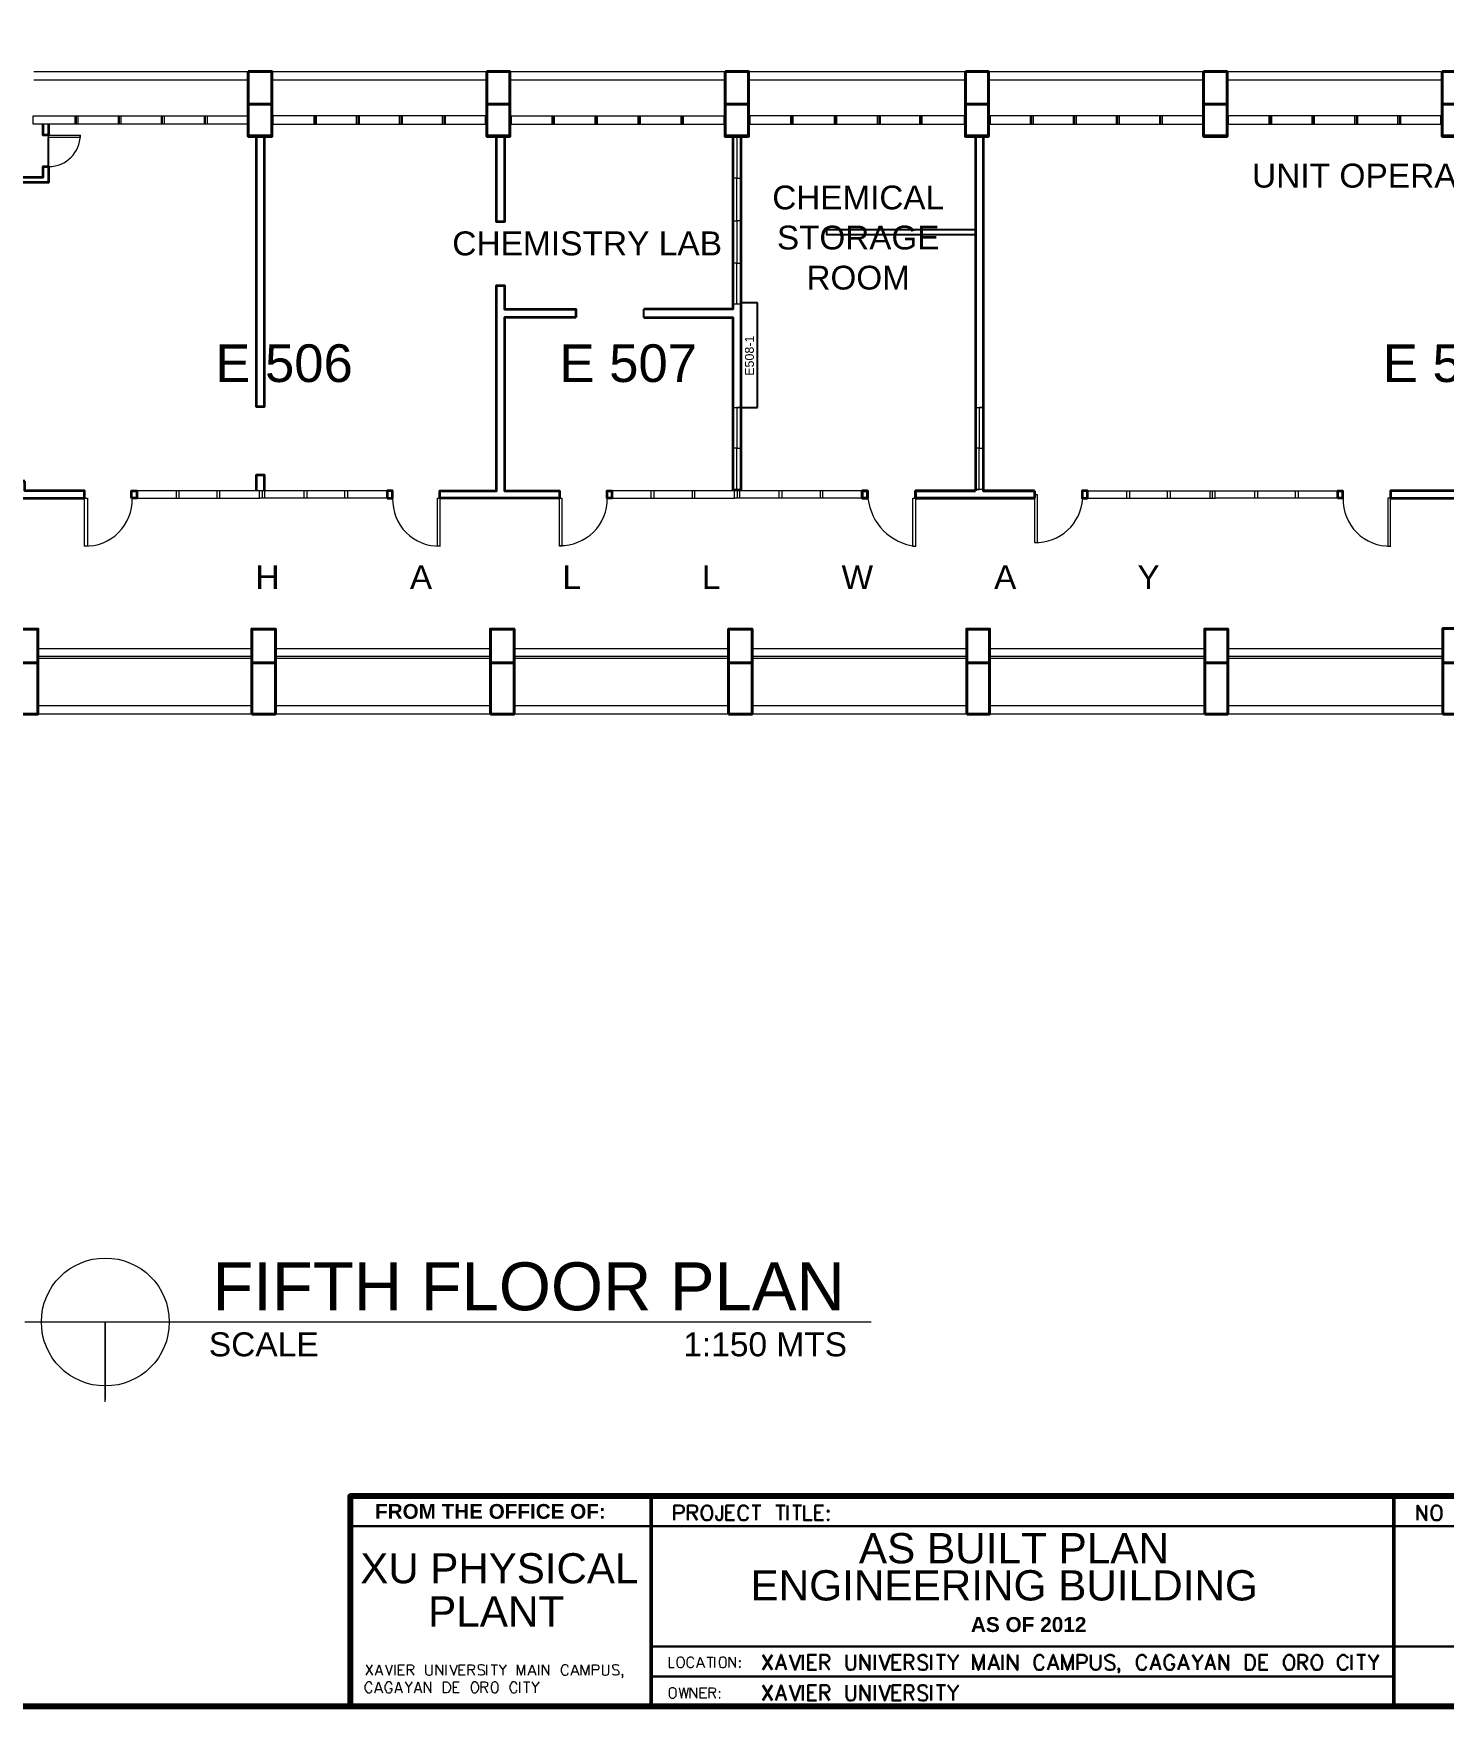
# Model space of a CAD drawing. Header units: inches. Extents: x 0 to 68.7, y 1.4 to 47.2.
# Drawn here: x 29.08 to 52.51, y 1.39 to 29.19 of the extents above; entities that cross this region are included whole.
import ezdxf

# ---------------------------------------------------------------- set-up
doc = ezdxf.new("R2010")
doc.units = ezdxf.units.IN
doc.header["$MEASUREMENT"] = 0
for name, color, linetype in [('PDF_0', 7, 'Continuous'), ('PDF_column', 7, 'Continuous'), ('PDF_furniture', 1, 'Continuous'), ('PDF_PEN03', 3, 'Continuous'), ('PDF_PEN05', 5, 'Continuous'), ('PDF_PEN08', 6, 'Continuous'), ('PDF_text', 7, 'Continuous'), ('PDF_walls', 3, 'Continuous')]:
    doc.layers.add(name, color=color, linetype=linetype)
for name, color, linetype, true_color in [('PDF_cubicle', 60, 'Continuous', 0xbfff00), ('PDF_PEN02', 7, 'Continuous', 0xdda500), ('PDF_window', 7, 'Continuous', 0xdda500), ('PDF_windows', 7, 'Continuous', 0xdda500)]:
    doc.layers.add(name, color=color, linetype=linetype, true_color=true_color)
doc.styles.add('PDF Arial-BoldMT', font='arial.ttf')
doc.styles.add('PDF ArialMT', font='arial.ttf')
doc.styles.add('PDF ArialRoundedMT Bold', font='arialbd.ttf')
doc.styles.get("Standard").update_dxf_attribs({"font": 'arial.ttf'})

msp = doc.modelspace()

# ---------------------------------------------------------------- linework, layer by layer
for p, q in [((40.836, 24.716), (40.836, 22.974)), ((41.11, 24.716), (40.836, 24.716)), ((41.11, 22.974), (41.11, 24.716)), ((40.836, 22.974), (41.11, 22.974))]:
    msp.add_line(p, q)
at = {"layer": 'PDF_0', "lineweight": 25}
msp.add_lwpolyline([(29.329, 26.979), (29.329, 27.459)], dxfattribs=at)
at = {"layer": 'PDF_column', "lineweight": 40}
for points in [[(32.649, 28.556), (33.041, 28.556), (33.041, 27.479), (32.649, 27.479)], [(36.615, 28.556), (36.997, 28.556), (36.997, 27.479), (36.615, 27.479)], [(40.572, 28.556), (40.963, 28.556), (40.963, 27.479), (40.572, 27.479)], [(44.567, 28.556), (44.949, 28.556), (44.949, 27.479), (44.567, 27.479)], [(48.523, 28.556), (48.915, 28.556), (48.915, 27.479), (48.523, 27.479)], [(52.489, 28.556), (52.871, 28.556), (52.871, 27.479), (52.489, 27.479)], [(32.649, 28.017), (33.041, 28.017), (33.041, 27.488), (32.649, 27.488)], [(36.615, 28.017), (36.997, 28.017), (36.997, 27.488), (36.615, 27.488)], [(40.572, 28.017), (40.963, 28.017), (40.963, 27.488), (40.572, 27.488)], [(44.567, 28.017), (44.949, 28.017), (44.949, 27.488), (44.567, 27.488)], [(44.567, 28.017), (44.949, 28.017), (44.949, 27.488), (44.567, 27.488)], [(48.523, 28.017), (48.915, 28.017), (48.915, 27.488), (48.523, 27.488)], [(52.489, 28.017), (52.871, 28.017), (52.871, 27.488), (52.489, 27.488)], [(28.761, 17.882), (29.153, 17.882), (29.153, 19.292), (28.761, 19.292)], [(32.708, 17.882), (33.1, 17.882), (33.1, 19.292), (32.708, 19.292)], [(36.674, 17.882), (37.066, 17.882), (37.066, 19.292), (36.674, 19.292)], [(40.63, 17.882), (41.022, 17.882), (41.022, 19.292), (40.63, 19.292)], [(44.587, 17.882), (44.969, 17.882), (44.969, 19.292), (44.587, 19.292)], [(48.543, 17.882), (48.925, 17.882), (48.925, 19.292), (48.543, 19.292)], [(52.499, 17.882), (52.891, 17.882), (52.891, 19.302), (52.499, 19.302)]]:
    msp.add_lwpolyline(points, close=True, dxfattribs=at)
for points in [[(29.153, 18.734), (28.761, 18.734)], [(33.1, 18.734), (32.708, 18.734)], [(36.674, 18.734), (37.066, 18.734)], [(40.63, 18.734), (41.022, 18.734)], [(44.587, 18.734), (44.969, 18.734)], [(48.543, 18.734), (48.925, 18.734)], [(52.499, 18.734), (52.891, 18.734)]]:
    msp.add_lwpolyline(points, dxfattribs=at)
at = {"layer": 'PDF_cubicle', "lineweight": 25}
msp.add_lwpolyline([(42.266, 25.931), (44.734, 25.931), (44.734, 25.843), (42.266, 25.843)], close=True, dxfattribs=at)
at = {"layer": 'PDF_furniture', "lineweight": 9}
for points in [[(43, 7.775), (28.938, 7.775)], [(30.27, 6.453), (30.27, 7.775), (30.27, 6.493)]]:
    msp.add_lwpolyline(points, dxfattribs=at)
msp.add_circle((30.274, 7.78), 1.063, dxfattribs=at)
at = {"layer": 'PDF_PEN02', "lineweight": 20}
for points in [[(34.608, 1.91), (34.715, 2.086)], [(34.608, 2.086), (34.715, 1.91)], [(34.764, 1.91), (34.823, 2.086), (34.882, 1.91)], [(34.784, 1.968), (34.862, 1.968)], [(34.931, 2.086), (34.99, 1.91), (35.048, 2.086)], [(35.088, 1.91), (35.088, 2.086)], [(35.244, 1.91), (35.146, 1.91), (35.146, 2.086), (35.244, 2.086)], [(35.146, 1.998), (35.205, 1.998)], [(35.293, 1.91), (35.293, 2.086), (35.362, 2.086), (35.381, 2.076), (35.391, 2.066), (35.401, 2.056), (35.401, 2.037), (35.391, 2.017), (35.381, 2.008), (35.362, 1.998), (35.293, 1.998)], [(35.342, 1.998), (35.401, 1.91)], [(35.597, 2.086), (35.597, 1.959), (35.607, 1.929), (35.626, 1.919), (35.646, 1.91), (35.665, 1.91), (35.685, 1.919), (35.705, 1.929), (35.705, 1.959), (35.705, 2.086)], [(35.773, 1.91), (35.773, 2.086), (35.881, 1.91), (35.881, 2.086)], [(35.94, 1.91), (35.94, 2.086)], [(35.998, 2.086), (36.067, 1.91), (36.126, 2.086)], [(36.253, 1.91), (36.155, 1.91), (36.155, 2.086), (36.253, 2.086)], [(36.155, 1.998), (36.214, 1.998)], [(36.302, 1.91), (36.302, 2.086), (36.37, 2.086), (36.4, 2.076), (36.4, 2.066), (36.41, 2.056), (36.41, 2.037), (36.4, 2.017), (36.4, 2.008), (36.37, 1.998), (36.302, 1.998)], [(36.361, 1.998), (36.41, 1.91)], [(36.576, 2.066), (36.557, 2.076), (36.537, 2.086), (36.508, 2.086), (36.478, 2.076), (36.468, 2.066), (36.468, 2.047), (36.468, 2.027), (36.478, 2.017), (36.498, 2.008), (36.537, 1.998), (36.557, 1.988), (36.566, 1.978), (36.576, 1.959), (36.576, 1.929), (36.557, 1.919), (36.537, 1.91), (36.508, 1.91), (36.478, 1.919), (36.468, 1.929)], [(36.615, 1.91), (36.615, 2.086)], [(36.684, 2.086), (36.792, 2.086)], [(36.733, 2.086), (36.733, 1.91)], [(36.821, 2.086), (36.88, 1.998), (36.938, 2.086)], [(36.88, 1.998), (36.88, 1.91)], [(37.125, 1.91), (37.125, 2.086), (37.183, 1.91), (37.242, 2.086), (37.242, 1.91)], [(37.301, 1.91), (37.369, 2.086), (37.428, 1.91)], [(37.33, 1.968), (37.409, 1.968)], [(37.477, 1.91), (37.477, 2.086)], [(37.536, 1.91), (37.536, 2.086), (37.644, 1.91), (37.644, 2.086)], [(37.967, 2.047), (37.957, 2.066), (37.947, 2.076), (37.928, 2.086), (37.898, 2.086), (37.888, 2.076), (37.869, 2.066), (37.859, 2.047), (37.849, 2.017), (37.849, 1.978), (37.859, 1.949), (37.869, 1.929), (37.888, 1.919), (37.898, 1.91), (37.928, 1.91), (37.947, 1.919), (37.957, 1.929), (37.967, 1.949)], [(38.016, 1.91), (38.074, 2.086), (38.143, 1.91)], [(38.035, 1.968), (38.114, 1.968)], [(38.182, 1.91), (38.182, 2.086), (38.251, 1.91), (38.309, 2.086), (38.309, 1.91)], [(38.368, 1.91), (38.368, 2.086), (38.437, 2.086), (38.466, 2.076), (38.466, 2.066), (38.476, 2.056), (38.476, 2.027), (38.466, 2.008), (38.466, 1.998), (38.437, 1.998), (38.368, 1.998)], [(38.535, 2.086), (38.535, 1.959), (38.535, 1.929), (38.554, 1.919), (38.574, 1.91), (38.593, 1.91), (38.613, 1.919), (38.633, 1.929), (38.642, 1.959), (38.642, 2.086)], [(38.809, 2.066), (38.789, 2.076), (38.77, 2.086), (38.74, 2.086), (38.721, 2.076), (38.701, 2.066), (38.701, 2.047), (38.711, 2.027), (38.721, 2.017), (38.731, 2.008), (38.779, 1.998), (38.789, 1.988), (38.799, 1.978), (38.809, 1.959), (38.809, 1.929), (38.789, 1.919), (38.77, 1.91), (38.74, 1.91), (38.721, 1.919), (38.701, 1.929)], [(39.641, 2.213), (39.641, 2.037), (39.729, 2.037)], [(40.053, 2.174), (40.043, 2.194), (40.033, 2.203), (40.013, 2.213), (39.984, 2.213), (39.974, 2.203), (39.955, 2.194), (39.945, 2.174), (39.935, 2.145), (39.935, 2.105), (39.945, 2.076), (39.955, 2.056), (39.974, 2.047), (39.984, 2.037), (40.013, 2.037), (40.033, 2.047), (40.043, 2.056), (40.053, 2.076)], [(40.102, 2.037), (40.16, 2.213), (40.229, 2.037)], [(40.121, 2.096), (40.199, 2.096)], [(40.268, 2.213), (40.376, 2.213)], [(40.327, 2.213), (40.327, 2.037)], [(40.405, 2.037), (40.405, 2.213)], [(40.64, 2.037), (40.64, 2.213), (40.748, 2.037), (40.748, 2.213)], [(34.706, 1.753), (34.696, 1.772), (34.686, 1.792), (34.667, 1.802), (34.637, 1.802), (34.627, 1.792), (34.608, 1.772), (34.598, 1.753), (34.588, 1.733), (34.588, 1.684), (34.598, 1.665), (34.608, 1.645), (34.627, 1.626), (34.637, 1.616), (34.667, 1.616), (34.686, 1.626), (34.696, 1.645), (34.706, 1.665)], [(34.755, 1.616), (34.813, 1.802), (34.882, 1.616)], [(34.774, 1.675), (34.853, 1.675)], [(35.039, 1.753), (35.029, 1.772), (35.019, 1.792), (34.999, 1.802), (34.97, 1.802), (34.951, 1.792), (34.941, 1.772), (34.931, 1.753), (34.921, 1.733), (34.921, 1.684), (34.931, 1.665), (34.941, 1.645), (34.951, 1.626), (34.97, 1.616), (34.999, 1.616), (35.019, 1.626), (35.029, 1.645), (35.039, 1.665), (35.039, 1.684), (34.999, 1.684)], [(35.088, 1.616), (35.146, 1.802), (35.205, 1.616)], [(35.107, 1.675), (35.186, 1.675)], [(35.254, 1.802), (35.313, 1.714), (35.381, 1.802)], [(35.313, 1.714), (35.313, 1.616)], [(35.411, 1.616), (35.47, 1.802), (35.528, 1.616)], [(35.43, 1.675), (35.509, 1.675)], [(35.577, 1.616), (35.577, 1.802), (35.685, 1.616), (35.685, 1.802)], [(36.155, 1.616), (36.057, 1.616), (36.057, 1.802), (36.155, 1.802)], [(36.057, 1.714), (36.116, 1.714)], [(36.517, 1.616), (36.517, 1.802), (36.586, 1.802), (36.615, 1.792), (36.625, 1.782), (36.625, 1.763), (36.625, 1.743), (36.625, 1.733), (36.615, 1.724), (36.586, 1.714), (36.517, 1.714)], [(36.576, 1.714), (36.625, 1.616)], [(37.115, 1.753), (37.105, 1.772), (37.095, 1.792), (37.076, 1.802), (37.046, 1.802), (37.027, 1.792), (37.017, 1.772), (37.007, 1.753), (36.997, 1.733), (36.997, 1.684), (37.007, 1.665), (37.017, 1.645), (37.027, 1.626), (37.046, 1.616), (37.076, 1.616), (37.095, 1.626), (37.105, 1.645), (37.115, 1.665)], [(37.164, 1.616), (37.164, 1.802)], [(37.222, 1.802), (37.33, 1.802)], [(37.271, 1.802), (37.271, 1.616)], [(37.36, 1.802), (37.418, 1.714), (37.487, 1.802)], [(37.418, 1.714), (37.418, 1.616)], [(38.868, 1.919), (38.868, 1.91), (38.858, 1.919), (38.868, 1.929), (38.868, 1.919), (38.868, 1.9), (38.868, 1.88), (38.858, 1.87)], [(39.808, 1.704), (39.847, 1.528), (39.886, 1.704), (39.925, 1.528), (39.964, 1.704)], [(39.994, 1.528), (39.994, 1.704), (40.102, 1.528), (40.102, 1.704)], [(40.268, 1.528), (40.16, 1.528), (40.16, 1.704), (40.268, 1.704)], [(40.307, 1.528), (40.307, 1.704), (40.376, 1.704), (40.405, 1.694), (40.415, 1.675), (40.415, 1.655), (40.405, 1.635), (40.405, 1.626), (40.376, 1.626), (40.307, 1.626)], [(40.16, 1.626), (40.229, 1.626)], [(40.366, 1.626), (40.415, 1.528)]]:
    msp.add_lwpolyline(points, dxfattribs=at)
for points in [[(39.818, 2.213), (39.798, 2.203), (39.788, 2.194), (39.778, 2.174), (39.769, 2.145), (39.769, 2.105), (39.778, 2.076), (39.788, 2.056), (39.798, 2.047), (39.818, 2.037), (39.847, 2.037), (39.866, 2.047), (39.876, 2.056), (39.886, 2.076), (39.896, 2.105), (39.896, 2.145), (39.886, 2.174), (39.876, 2.194), (39.866, 2.203), (39.847, 2.213)], [(40.523, 2.213), (40.503, 2.203), (40.483, 2.194), (40.483, 2.174), (40.474, 2.145), (40.474, 2.105), (40.483, 2.076), (40.483, 2.056), (40.503, 2.047), (40.523, 2.037), (40.552, 2.037), (40.562, 2.047), (40.581, 2.056), (40.591, 2.076), (40.591, 2.105), (40.591, 2.145), (40.591, 2.174), (40.581, 2.194), (40.562, 2.203), (40.552, 2.213)], [(40.816, 2.154), (40.807, 2.145), (40.816, 2.135), (40.826, 2.145)], [(40.816, 2.056), (40.807, 2.047), (40.816, 2.037), (40.826, 2.047)], [(35.891, 1.616), (35.891, 1.802), (35.949, 1.802), (35.969, 1.792), (35.989, 1.772), (35.998, 1.753), (36.008, 1.733), (36.008, 1.684), (35.998, 1.665), (35.989, 1.645), (35.969, 1.626), (35.949, 1.616)], [(36.4, 1.802), (36.38, 1.792), (36.37, 1.772), (36.361, 1.753), (36.351, 1.733), (36.351, 1.684), (36.361, 1.665), (36.37, 1.645), (36.38, 1.626), (36.4, 1.616), (36.429, 1.616), (36.439, 1.626), (36.459, 1.645), (36.468, 1.665), (36.478, 1.684), (36.478, 1.733), (36.468, 1.753), (36.459, 1.772), (36.439, 1.792), (36.429, 1.802)], [(36.733, 1.802), (36.713, 1.792), (36.694, 1.772), (36.694, 1.753), (36.684, 1.733), (36.684, 1.684), (36.694, 1.665), (36.694, 1.645), (36.713, 1.626), (36.733, 1.616), (36.762, 1.616), (36.772, 1.626), (36.792, 1.645), (36.801, 1.665), (36.801, 1.684), (36.801, 1.733), (36.801, 1.753), (36.792, 1.772), (36.772, 1.792), (36.762, 1.802)], [(39.68, 1.704), (39.671, 1.694), (39.651, 1.684), (39.641, 1.665), (39.641, 1.635), (39.641, 1.596), (39.641, 1.567), (39.651, 1.557), (39.671, 1.537), (39.68, 1.528), (39.72, 1.528), (39.729, 1.537), (39.749, 1.557), (39.759, 1.567), (39.759, 1.596), (39.759, 1.635), (39.759, 1.665), (39.749, 1.684), (39.729, 1.694), (39.72, 1.704)], [(40.483, 1.645), (40.474, 1.635), (40.483, 1.626), (40.483, 1.635)], [(40.483, 1.547), (40.474, 1.537), (40.483, 1.528), (40.483, 1.537)]]:
    msp.add_lwpolyline(points, close=True, dxfattribs=at)
at = {"layer": 'PDF_PEN03', "lineweight": 30}
for points in [[(39.729, 4.485), (39.729, 4.73), (39.827, 4.73), (39.866, 4.72), (39.876, 4.71), (39.886, 4.681), (39.886, 4.652), (39.876, 4.622), (39.866, 4.612), (39.827, 4.603), (39.729, 4.603)], [(39.955, 4.485), (39.955, 4.73), (40.053, 4.73), (40.092, 4.72), (40.102, 4.71), (40.111, 4.681), (40.111, 4.661), (40.102, 4.642), (40.092, 4.622), (40.053, 4.612), (39.955, 4.612)], [(40.523, 4.73), (40.523, 4.544), (40.513, 4.505), (40.503, 4.495), (40.483, 4.485), (40.464, 4.485), (40.444, 4.495), (40.434, 4.505), (40.425, 4.544), (40.425, 4.563)], [(40.728, 4.485), (40.591, 4.485), (40.591, 4.73), (40.728, 4.73)], [(40.953, 4.671), (40.944, 4.701), (40.924, 4.72), (40.905, 4.73), (40.856, 4.73), (40.836, 4.72), (40.816, 4.701), (40.807, 4.671), (40.797, 4.642), (40.797, 4.573), (40.807, 4.544), (40.816, 4.514), (40.836, 4.495), (40.856, 4.485), (40.905, 4.485), (40.924, 4.495), (40.944, 4.514), (40.953, 4.544)], [(41.022, 4.73), (41.169, 4.73)], [(41.091, 4.73), (41.091, 4.485)], [(41.414, 4.73), (41.57, 4.73)], [(41.492, 4.73), (41.492, 4.485)], [(41.61, 4.485), (41.61, 4.73)], [(41.698, 4.73), (41.845, 4.73)], [(41.766, 4.73), (41.766, 4.485)], [(41.884, 4.73), (41.884, 4.485), (42.021, 4.485)], [(42.207, 4.485), (42.07, 4.485), (42.07, 4.73), (42.207, 4.73)], [(52.078, 4.485), (52.078, 4.73), (52.225, 4.485), (52.225, 4.73)], [(40.033, 4.612), (40.111, 4.485)], [(40.591, 4.612), (40.679, 4.612)], [(42.07, 4.612), (42.158, 4.612)], [(68.687, 4.387), (34.343, 4.387)], [(65.68, 2.389), (39.347, 2.389)], [(41.198, 1.998), (41.355, 2.252)], [(41.198, 2.252), (41.355, 1.998)], [(41.414, 1.998), (41.502, 2.252), (41.59, 1.998)], [(41.649, 2.252), (41.737, 1.998), (41.825, 2.252)], [(41.864, 1.998), (41.864, 2.252)], [(42.089, 1.998), (41.952, 1.998), (41.952, 2.252), (42.089, 2.252)], [(42.158, 1.998), (42.158, 2.252), (42.256, 2.252), (42.285, 2.233), (42.295, 2.223), (42.305, 2.203), (42.305, 2.174), (42.295, 2.154), (42.285, 2.145), (42.256, 2.125), (42.158, 2.125)], [(42.589, 2.252), (42.589, 2.066), (42.599, 2.037), (42.618, 2.008), (42.648, 1.998), (42.667, 1.998), (42.706, 2.008), (42.726, 2.037), (42.736, 2.066), (42.736, 2.252)], [(42.824, 1.998), (42.824, 2.252), (42.971, 1.998), (42.971, 2.252)], [(43.059, 1.998), (43.059, 2.252)], [(43.137, 2.252), (43.225, 1.998), (43.314, 2.252)], [(43.5, 1.998), (43.353, 1.998), (43.353, 2.252), (43.5, 2.252)], [(43.558, 1.998), (43.558, 2.252), (43.656, 2.252), (43.686, 2.233), (43.695, 2.223), (43.705, 2.203), (43.705, 2.174), (43.695, 2.154), (43.686, 2.145), (43.656, 2.125), (43.558, 2.125)], [(43.931, 2.213), (43.911, 2.233), (43.882, 2.252), (43.842, 2.252), (43.803, 2.233), (43.784, 2.213), (43.784, 2.194), (43.793, 2.164), (43.803, 2.154), (43.823, 2.145), (43.891, 2.115), (43.911, 2.105), (43.921, 2.096), (43.931, 2.066), (43.931, 2.037), (43.911, 2.008), (43.882, 1.998), (43.842, 1.998), (43.803, 2.008), (43.784, 2.037)], [(43.999, 1.998), (43.999, 2.252)], [(44.087, 2.252), (44.234, 2.252)], [(44.156, 2.252), (44.156, 1.998)], [(44.273, 2.252), (44.361, 2.125), (44.45, 2.252)], [(44.694, 1.998), (44.694, 2.252), (44.782, 1.998), (44.871, 2.252), (44.871, 1.998)], [(44.949, 1.998), (45.037, 2.252), (45.125, 1.998)], [(45.184, 1.998), (45.184, 2.252)], [(45.272, 1.998), (45.272, 2.252), (45.429, 1.998), (45.429, 2.252)], [(45.869, 2.194), (45.86, 2.213), (45.84, 2.233), (45.821, 2.252), (45.781, 2.252), (45.752, 2.233), (45.732, 2.213), (45.723, 2.194), (45.713, 2.154), (45.713, 2.096), (45.723, 2.056), (45.732, 2.037), (45.752, 2.008), (45.781, 1.998), (45.821, 1.998), (45.84, 2.008), (45.86, 2.037), (45.869, 2.056)], [(45.938, 1.998), (46.026, 2.252), (46.114, 1.998)], [(46.173, 1.998), (46.173, 2.252), (46.261, 1.998), (46.349, 2.252), (46.349, 1.998)], [(46.428, 1.998), (46.428, 2.252), (46.526, 2.252), (46.555, 2.233), (46.575, 2.223), (46.584, 2.203), (46.584, 2.164), (46.575, 2.145), (46.555, 2.125), (46.526, 2.115), (46.428, 2.115)], [(46.653, 2.252), (46.653, 2.066), (46.663, 2.037), (46.692, 2.008), (46.721, 1.998), (46.741, 1.998), (46.77, 2.008), (46.8, 2.037), (46.81, 2.066), (46.81, 2.252)], [(47.045, 2.213), (47.025, 2.233), (46.986, 2.252), (46.947, 2.252), (46.917, 2.233), (46.888, 2.213), (46.888, 2.194), (46.898, 2.164), (46.917, 2.154), (46.937, 2.145), (46.996, 2.115), (47.025, 2.105), (47.035, 2.096), (47.045, 2.066), (47.045, 2.037), (47.025, 2.008), (46.986, 1.998), (46.947, 1.998), (46.917, 2.008), (46.888, 2.037)], [(47.573, 2.194), (47.564, 2.213), (47.544, 2.233), (47.524, 2.252), (47.485, 2.252), (47.456, 2.233), (47.436, 2.213), (47.427, 2.194), (47.417, 2.154), (47.417, 2.096), (47.427, 2.056), (47.436, 2.037), (47.456, 2.008), (47.485, 1.998), (47.524, 1.998), (47.544, 2.008), (47.564, 2.037), (47.573, 2.056)], [(47.642, 1.998), (47.73, 2.252), (47.808, 1.998)], [(48.034, 2.194), (48.024, 2.213), (48.004, 2.233), (47.985, 2.252), (47.946, 2.252), (47.916, 2.233), (47.897, 2.213), (47.887, 2.194), (47.877, 2.154), (47.877, 2.096), (47.887, 2.056), (47.897, 2.037), (47.916, 2.008), (47.946, 1.998), (47.985, 1.998), (48.004, 2.008), (48.024, 2.037), (48.034, 2.056), (48.034, 2.096), (47.985, 2.096)], [(48.102, 1.998), (48.19, 2.252), (48.279, 1.998)], [(48.337, 2.252), (48.425, 2.125), (48.514, 2.252)], [(48.553, 1.998), (48.641, 2.252), (48.719, 1.998)], [(48.788, 1.998), (48.788, 2.252), (48.935, 1.998), (48.935, 2.252)], [(49.591, 1.998), (49.454, 1.998), (49.454, 2.252), (49.591, 2.252)], [(50.1, 1.998), (50.1, 2.252), (50.188, 2.252), (50.227, 2.233), (50.237, 2.223), (50.247, 2.203), (50.247, 2.174), (50.237, 2.154), (50.227, 2.145), (50.188, 2.125), (50.1, 2.125)], [(50.923, 2.194), (50.913, 2.213), (50.883, 2.233), (50.864, 2.252), (50.825, 2.252), (50.805, 2.233), (50.785, 2.213), (50.766, 2.194), (50.756, 2.154), (50.756, 2.096), (50.766, 2.056), (50.785, 2.037), (50.805, 2.008), (50.825, 1.998), (50.864, 1.998), (50.883, 2.008), (50.913, 2.037), (50.923, 2.056)], [(50.981, 1.998), (50.981, 2.252)], [(51.069, 2.252), (51.216, 2.252)], [(51.148, 2.252), (51.148, 1.998)], [(51.265, 2.252), (51.353, 2.125), (51.432, 2.252)], [(41.453, 2.086), (41.561, 2.086)], [(41.952, 2.125), (42.04, 2.125)], [(42.227, 2.125), (42.305, 1.998)], [(43.353, 2.125), (43.441, 2.125)], [(43.637, 2.125), (43.705, 1.998)], [(44.361, 2.125), (44.361, 1.998)], [(44.988, 2.086), (45.096, 2.086)], [(45.967, 2.086), (46.075, 2.086)], [(47.123, 2.008), (47.113, 1.998), (47.103, 2.008), (47.113, 2.027), (47.123, 2.008), (47.123, 1.988), (47.113, 1.959), (47.103, 1.949)], [(47.671, 2.086), (47.779, 2.086)], [(48.132, 2.086), (48.239, 2.086)], [(48.425, 2.125), (48.425, 1.998)], [(48.582, 2.086), (48.69, 2.086)], [(49.454, 2.125), (49.542, 2.125)], [(50.169, 2.125), (50.247, 1.998)], [(51.353, 2.125), (51.353, 1.998)], [(51.686, 1.89), (39.347, 1.89)], [(41.198, 1.489), (41.355, 1.743)], [(41.198, 1.743), (41.355, 1.489)], [(41.414, 1.489), (41.502, 1.743), (41.59, 1.489)], [(41.649, 1.743), (41.737, 1.489), (41.825, 1.743)], [(41.864, 1.489), (41.864, 1.743)], [(42.089, 1.489), (41.952, 1.489), (41.952, 1.743), (42.089, 1.743)], [(42.158, 1.489), (42.158, 1.743), (42.256, 1.743), (42.285, 1.733), (42.295, 1.714), (42.305, 1.694), (42.305, 1.665), (42.295, 1.645), (42.285, 1.635), (42.256, 1.626), (42.158, 1.626)], [(42.589, 1.743), (42.589, 1.557), (42.599, 1.528), (42.618, 1.498), (42.648, 1.489), (42.667, 1.489), (42.706, 1.498), (42.726, 1.528), (42.736, 1.557), (42.736, 1.743)], [(42.824, 1.489), (42.824, 1.743), (42.971, 1.489), (42.971, 1.743)], [(43.059, 1.489), (43.059, 1.743)], [(43.137, 1.743), (43.225, 1.489), (43.314, 1.743)], [(43.5, 1.489), (43.353, 1.489), (43.353, 1.743), (43.5, 1.743)], [(43.558, 1.489), (43.558, 1.743), (43.656, 1.743), (43.686, 1.733), (43.695, 1.714), (43.705, 1.694), (43.705, 1.665), (43.695, 1.645), (43.686, 1.635), (43.656, 1.626), (43.558, 1.626)], [(43.931, 1.704), (43.911, 1.733), (43.882, 1.743), (43.842, 1.743), (43.803, 1.733), (43.784, 1.704), (43.784, 1.684), (43.793, 1.655), (43.803, 1.645), (43.823, 1.635), (43.891, 1.606), (43.911, 1.596), (43.921, 1.586), (43.931, 1.557), (43.931, 1.528), (43.911, 1.498), (43.882, 1.489), (43.842, 1.489), (43.803, 1.498), (43.784, 1.528)], [(43.999, 1.489), (43.999, 1.743)], [(44.087, 1.743), (44.234, 1.743)], [(44.156, 1.743), (44.156, 1.489)], [(44.273, 1.743), (44.361, 1.626), (44.45, 1.743)], [(41.453, 1.577), (41.561, 1.577)], [(41.952, 1.626), (42.04, 1.626)], [(42.227, 1.626), (42.305, 1.489)], [(43.353, 1.626), (43.441, 1.626)], [(43.637, 1.626), (43.705, 1.489)], [(44.361, 1.626), (44.361, 1.489)]]:
    msp.add_lwpolyline(points, dxfattribs=at)
for points in [[(40.248, 4.73), (40.229, 4.72), (40.209, 4.701), (40.199, 4.671), (40.18, 4.642), (40.18, 4.573), (40.199, 4.544), (40.209, 4.514), (40.229, 4.495), (40.248, 4.485), (40.288, 4.485), (40.317, 4.495), (40.337, 4.514), (40.346, 4.544), (40.356, 4.573), (40.356, 4.642), (40.346, 4.671), (40.337, 4.701), (40.317, 4.72), (40.288, 4.73)], [(52.372, 4.73), (52.352, 4.72), (52.333, 4.701), (52.323, 4.671), (52.313, 4.642), (52.313, 4.573), (52.323, 4.544), (52.333, 4.514), (52.352, 4.495), (52.372, 4.485), (52.421, 4.485), (52.44, 4.495), (52.46, 4.514), (52.47, 4.544), (52.48, 4.573), (52.48, 4.642), (52.47, 4.671), (52.46, 4.701), (52.44, 4.72), (52.421, 4.73)], [(42.285, 4.652), (42.276, 4.642), (42.285, 4.622), (42.295, 4.642)], [(42.285, 4.505), (42.276, 4.495), (42.285, 4.485), (42.295, 4.495)], [(49.228, 1.998), (49.228, 2.252), (49.307, 2.252), (49.336, 2.233), (49.356, 2.213), (49.366, 2.194), (49.375, 2.154), (49.375, 2.096), (49.366, 2.056), (49.356, 2.037), (49.336, 2.008), (49.307, 1.998)], [(49.924, 2.252), (49.904, 2.233), (49.885, 2.213), (49.875, 2.194), (49.855, 2.154), (49.855, 2.096), (49.875, 2.056), (49.885, 2.037), (49.904, 2.008), (49.924, 1.998), (49.963, 1.998), (49.992, 2.008), (50.012, 2.037), (50.022, 2.056), (50.031, 2.096), (50.031, 2.154), (50.022, 2.194), (50.012, 2.213), (49.992, 2.233), (49.963, 2.252)], [(50.384, 2.252), (50.364, 2.233), (50.345, 2.213), (50.335, 2.194), (50.315, 2.154), (50.315, 2.096), (50.335, 2.056), (50.345, 2.037), (50.364, 2.008), (50.384, 1.998), (50.423, 1.998), (50.453, 2.008), (50.472, 2.037), (50.482, 2.056), (50.492, 2.096), (50.492, 2.154), (50.482, 2.194), (50.472, 2.213), (50.453, 2.233), (50.423, 2.252)]]:
    msp.add_lwpolyline(points, close=True, dxfattribs=at)
at = {"layer": 'PDF_PEN05', "lineweight": 50}
for points in [[(39.347, 4.887), (39.347, 1.391)], [(51.686, 4.887), (51.686, 1.391)]]:
    msp.add_lwpolyline(points, dxfattribs=at)
at = {"layer": 'PDF_PEN08', "lineweight": 80}
msp.add_lwpolyline([(68.687, 47.182), (68.687, 1.391), (0, 1.391), (0, 47.182)], close=True, dxfattribs=at)
msp.add_lwpolyline([(68.687, 4.887), (34.343, 4.887), (34.343, 1.391)], dxfattribs=at)
at = {"layer": 'PDF_text', "lineweight": 25}
msp.add_lwpolyline([(39.22, 24.472), (39.22, 24.609)], dxfattribs=at)
at = {"layer": 'PDF_walls', "lineweight": 35}
for points in [[(29.329, 27.684), (29.329, 27.498), (29.241, 27.498), (29.241, 27.684)], [(32.914, 27.488), (32.914, 22.984), (32.786, 22.984), (32.786, 27.488)], [(36.909, 27.488), (36.909, 26.059), (36.772, 26.059), (36.772, 27.488)], [(40.699, 27.488), (40.699, 24.609), (39.22, 24.609)], [(40.836, 27.488), (40.836, 21.593)], [(44.734, 27.488), (44.734, 21.593)], [(44.861, 27.488), (44.861, 21.593)], [(36.909, 24.609), (38.094, 24.609)], [(39.22, 24.472), (40.699, 24.472), (40.699, 21.593)], [(32.786, 21.593), (32.786, 21.858), (32.914, 21.858), (32.914, 21.593)], [(44.734, 21.593), (43.735, 21.593), (44.734, 21.593)], [(43.735, 21.466), (43.735, 21.593), (43.735, 21.466)], [(45.713, 21.466), (43.735, 21.466), (45.713, 21.466)], [(45.713, 21.593), (44.861, 21.593), (45.713, 21.593)], [(45.713, 21.593), (45.713, 21.466)]]:
    msp.add_lwpolyline(points, dxfattribs=at)
for points in [[(28.429, 26.715), (28.429, 26.979), (28.507, 26.979), (28.507, 26.803), (29.241, 26.803), (29.241, 26.979), (29.329, 26.979), (29.329, 26.715)], [(38.094, 24.472), (36.909, 24.472), (36.909, 21.593), (37.82, 21.593), (37.82, 21.466), (35.832, 21.466), (35.832, 21.593), (36.772, 21.593), (36.772, 25.001), (36.909, 25.001), (36.909, 24.609), (38.094, 24.609)], [(28.938, 21.75), (28.81, 21.75), (28.81, 21.593), (27.929, 21.593), (27.929, 21.466), (29.927, 21.466), (29.927, 21.593), (28.938, 21.593)], [(30.71, 21.466), (30.71, 21.593), (30.798, 21.593), (30.798, 21.466)], [(34.96, 21.466), (35.048, 21.466), (35.048, 21.593), (34.96, 21.593)], [(38.613, 21.466), (38.613, 21.593), (38.691, 21.593), (38.691, 21.466)], [(42.941, 21.466), (42.853, 21.466), (42.853, 21.593), (42.941, 21.593), (42.941, 21.466), (42.941, 21.593), (42.853, 21.593), (42.853, 21.466)], [(46.594, 21.466), (46.594, 21.593), (46.506, 21.593), (46.506, 21.466)], [(50.756, 21.466), (50.756, 21.593), (50.834, 21.593), (50.834, 21.466)], [(51.628, 21.466), (53.635, 21.466), (53.635, 21.593), (51.628, 21.593)]]:
    msp.add_lwpolyline(points, close=True, dxfattribs=at)
at = {"layer": 'PDF_window', "lineweight": 20}
for points in [[(29.085, 28.556), (32.649, 28.556)], [(29.085, 28.419), (32.649, 28.419)], [(33.06, 28.556), (36.615, 28.556)], [(33.06, 28.419), (36.615, 28.419)], [(37.017, 28.556), (40.572, 28.556)], [(37.017, 28.419), (40.572, 28.419)], [(40.973, 28.556), (44.567, 28.556)], [(40.973, 28.419), (44.567, 28.419)], [(44.969, 28.556), (48.523, 28.556)], [(44.969, 28.419), (48.523, 28.419)], [(48.935, 28.556), (52.489, 28.556)], [(48.935, 28.419), (52.489, 28.419)], [(32.649, 27.684), (29.075, 27.684), (29.075, 27.821), (32.649, 27.821)], [(29.77, 27.821), (29.77, 27.684)], [(29.79, 27.821), (29.79, 27.684)], [(29.819, 27.821), (29.819, 27.684)], [(30.485, 27.821), (30.485, 27.684)], [(30.505, 27.821), (30.505, 27.684)], [(30.534, 27.821), (30.534, 27.684)], [(31.2, 27.821), (31.2, 27.684)], [(31.219, 27.821), (31.219, 27.684)], [(31.249, 27.821), (31.249, 27.684)], [(31.915, 27.821), (31.915, 27.684)], [(31.934, 27.821), (31.934, 27.684)], [(31.964, 27.821), (31.964, 27.684)], [(32.63, 27.821), (32.63, 27.684)], [(33.06, 27.821), (33.06, 27.684)], [(33.736, 27.821), (33.736, 27.684)], [(33.756, 27.821), (33.756, 27.684)], [(33.775, 27.821), (33.775, 27.684)], [(34.441, 27.821), (34.441, 27.684)], [(34.471, 27.821), (34.471, 27.684)], [(34.49, 27.821), (34.49, 27.684)], [(35.156, 27.821), (35.156, 27.684)], [(35.186, 27.821), (35.186, 27.684)], [(35.205, 27.821), (35.205, 27.684)], [(35.871, 27.821), (35.871, 27.684)], [(35.9, 27.821), (35.9, 27.684)], [(35.92, 27.821), (35.92, 27.684)], [(36.586, 27.821), (36.586, 27.684)], [(36.997, 27.821), (40.581, 27.821)], [(37.017, 27.821), (37.017, 27.684)], [(37.692, 27.821), (37.692, 27.684)], [(37.712, 27.821), (37.712, 27.684)], [(37.732, 27.821), (37.732, 27.684)], [(38.407, 27.821), (38.407, 27.684)], [(38.427, 27.821), (38.427, 27.684)], [(38.447, 27.821), (38.447, 27.684)], [(39.122, 27.821), (39.122, 27.684)], [(39.142, 27.821), (39.142, 27.684)], [(39.161, 27.821), (39.161, 27.684)], [(39.837, 27.821), (39.837, 27.684)], [(39.857, 27.821), (39.857, 27.684)], [(39.876, 27.821), (39.876, 27.684)], [(40.552, 27.821), (40.552, 27.684)], [(40.963, 27.821), (40.963, 27.684)], [(40.983, 27.821), (40.983, 27.684)], [(41.659, 27.821), (41.659, 27.684)], [(41.678, 27.821), (41.678, 27.684)], [(41.698, 27.821), (41.698, 27.684)], [(42.383, 27.821), (42.383, 27.684)], [(42.403, 27.821), (42.403, 27.684)], [(42.422, 27.821), (42.422, 27.684)], [(43.098, 27.821), (43.098, 27.684)], [(43.127, 27.821), (43.127, 27.684)], [(43.147, 27.821), (43.147, 27.684)], [(43.803, 27.821), (43.803, 27.684)], [(43.823, 27.821), (43.823, 27.684)], [(43.842, 27.821), (43.842, 27.684)], [(44.547, 27.821), (44.547, 27.684)], [(44.978, 27.821), (44.978, 27.684)], [(45.644, 27.821), (45.644, 27.684)], [(45.664, 27.821), (45.664, 27.684)], [(45.693, 27.821), (45.693, 27.684)], [(46.359, 27.821), (46.359, 27.684)], [(46.379, 27.821), (46.379, 27.684)], [(46.408, 27.821), (46.408, 27.684)], [(47.074, 27.821), (47.074, 27.684)], [(47.094, 27.821), (47.094, 27.684)], [(47.123, 27.821), (47.123, 27.684)], [(47.789, 27.821), (47.789, 27.684)], [(47.808, 27.821), (47.808, 27.684)], [(47.838, 27.821), (47.838, 27.684)], [(48.504, 27.821), (48.504, 27.684)], [(48.935, 27.821), (48.935, 27.684)], [(49.61, 27.821), (49.61, 27.684)], [(49.63, 27.821), (49.63, 27.684)], [(49.65, 27.821), (49.65, 27.684)], [(50.325, 27.821), (50.325, 27.684)], [(50.345, 27.821), (50.345, 27.684)], [(50.364, 27.821), (50.364, 27.684)], [(51.03, 27.821), (51.03, 27.684)], [(51.06, 27.821), (51.06, 27.684)], [(51.079, 27.821), (51.079, 27.684)], [(51.745, 27.821), (51.745, 27.684)], [(51.775, 27.821), (51.775, 27.684)], [(51.794, 27.821), (51.794, 27.684)], [(52.46, 27.821), (52.46, 27.684)], [(36.997, 27.684), (40.581, 27.684)], [(30.798, 21.466), (32.835, 21.466), (32.835, 21.593)], [(34.96, 21.593), (30.798, 21.593)], [(31.454, 21.466), (31.454, 21.593)], [(31.503, 21.466), (31.503, 21.593)], [(32.13, 21.466), (32.13, 21.593)], [(32.179, 21.466), (32.179, 21.593)], [(34.96, 21.466), (32.923, 21.466), (32.835, 21.466)], [(32.884, 21.466), (32.884, 21.593)], [(32.923, 21.466), (32.923, 21.593)], [(33.58, 21.466), (33.58, 21.593)], [(33.628, 21.466), (33.628, 21.593)], [(34.255, 21.466), (34.255, 21.593)], [(34.304, 21.466), (34.304, 21.593)], [(42.853, 21.593), (38.691, 21.593)], [(38.691, 21.466), (40.728, 21.466), (40.728, 21.593)], [(39.347, 21.466), (39.347, 21.593)], [(39.396, 21.466), (39.396, 21.593)], [(40.033, 21.466), (40.033, 21.593)], [(40.072, 21.466), (40.072, 21.593)], [(42.853, 21.466), (40.816, 21.466), (40.728, 21.466)], [(40.777, 21.466), (40.777, 21.593)], [(40.816, 21.466), (40.816, 21.593)], [(41.473, 21.466), (41.473, 21.593)], [(41.521, 21.466), (41.521, 21.593)], [(42.158, 21.466), (42.158, 21.593)], [(42.197, 21.466), (42.197, 21.593)], [(46.594, 21.593), (50.756, 21.593)], [(46.594, 21.466), (48.631, 21.466), (48.719, 21.466)], [(47.25, 21.466), (47.25, 21.593)], [(47.299, 21.466), (47.299, 21.593)], [(47.926, 21.466), (47.926, 21.593)], [(47.975, 21.466), (47.975, 21.593)], [(48.631, 21.466), (48.631, 21.593)], [(48.67, 21.466), (48.67, 21.593)], [(50.756, 21.466), (48.719, 21.466), (48.719, 21.593)], [(49.375, 21.466), (49.375, 21.593)], [(49.424, 21.466), (49.424, 21.593)], [(50.051, 21.466), (50.051, 21.593)], [(50.1, 21.466), (50.1, 21.593)], [(29.153, 18.969), (32.708, 18.969)], [(33.1, 18.969), (36.674, 18.969)], [(37.066, 18.969), (40.63, 18.969)], [(41.022, 18.969), (44.577, 18.969)], [(44.969, 18.969), (48.543, 18.969)], [(48.925, 18.969), (52.499, 18.969)], [(29.153, 18.841), (32.708, 18.841)], [(29.153, 18.812), (32.708, 18.812)], [(33.1, 18.841), (36.674, 18.841)], [(33.1, 18.812), (36.674, 18.812)], [(37.066, 18.841), (40.63, 18.841)], [(37.066, 18.812), (40.63, 18.812)], [(41.022, 18.841), (44.587, 18.841)], [(41.022, 18.812), (44.587, 18.812)], [(44.969, 18.841), (48.543, 18.841)], [(44.969, 18.812), (48.543, 18.812)], [(48.925, 18.841), (52.499, 18.841)], [(48.925, 18.812), (52.499, 18.812)], [(60.412, 17.882), (21.221, 17.882)], [(32.698, 18.019), (29.143, 18.019)], [(36.664, 18.019), (33.09, 18.019)], [(40.63, 18.019), (37.056, 18.019)], [(44.577, 18.019), (41.012, 18.019)], [(48.533, 18.019), (44.969, 18.019)], [(52.499, 18.019), (48.925, 18.019)]]:
    msp.add_lwpolyline(points, dxfattribs=at)
for points in [[(33.041, 27.684), (36.615, 27.684), (36.615, 27.821), (33.041, 27.821)], [(44.567, 27.684), (44.567, 27.821), (40.963, 27.821), (40.963, 27.684)], [(44.949, 27.684), (48.523, 27.684), (48.523, 27.821), (44.949, 27.821)], [(48.915, 27.684), (52.489, 27.684), (52.489, 27.821), (48.915, 27.821)], [(29.329, 27.498), (29.858, 27.498), (29.858, 27.459), (29.329, 27.459)], [(29.976, 20.673), (29.927, 20.673), (29.927, 21.466), (29.976, 21.466)], [(35.832, 20.673), (35.793, 20.673), (35.793, 21.466), (35.832, 21.466)], [(37.859, 20.673), (37.82, 20.673), (37.82, 21.466), (37.859, 21.466)], [(43.735, 20.663), (43.695, 20.663), (43.695, 21.466), (43.735, 21.466)], [(45.713, 20.731), (45.762, 20.731), (45.762, 21.525), (45.713, 21.525)], [(51.588, 20.673), (51.628, 20.673), (51.628, 21.466), (51.588, 21.466)]]:
    msp.add_lwpolyline(points, close=True, dxfattribs=at)
at = {"layer": 'PDF_window', "lineweight": 0}
for points in [[(31.474, 21.466), (31.474, 21.466)], [(32.16, 21.466), (32.16, 21.466)], [(33.599, 21.466), (33.599, 21.466)], [(34.285, 21.466), (34.285, 21.466)], [(39.377, 21.466), (39.377, 21.466)], [(40.053, 21.466), (40.053, 21.466)], [(41.502, 21.466), (41.502, 21.466)], [(42.178, 21.466), (42.178, 21.466)], [(47.27, 21.466), (47.27, 21.466)], [(47.955, 21.466), (47.955, 21.466)], [(49.395, 21.466), (49.395, 21.466)], [(50.08, 21.466), (50.08, 21.466)]]:
    msp.add_lwpolyline(points, dxfattribs=at)
at = {"layer": 'PDF_window', "lineweight": 20}
for centre, radius, start, end in [((29.334, 27.503), 0.524, 270.0002, 359.9998), ((29.951, 21.441), 0.769, 268.352, 1.7906), ((35.817, 21.441), 0.769, 178.3632, 271.6368), ((37.844, 21.451), 0.769, 268.4949, 1.3182), ((43.847, 21.569), 0.906, 186.6743, 263.3259), ((45.737, 21.51), 0.779, 268.374, 356.6768), ((51.613, 21.441), 0.769, 178.3574, 271.6424)]:
    msp.add_arc(centre, radius, start, end, dxfattribs=at)
at = {"layer": 'PDF_windows', "lineweight": 20}
for points in [[(40.836, 27.469), (40.699, 27.469), (40.699, 24.697), (40.836, 24.697)], [(40.836, 27.469), (40.767, 27.469), (40.767, 26.783), (40.836, 26.783)], [(40.767, 26.783), (40.699, 26.783), (40.699, 26.078), (40.767, 26.078)], [(40.836, 26.078), (40.767, 26.078), (40.767, 25.373), (40.836, 25.373)], [(40.767, 25.373), (40.699, 25.373), (40.699, 24.697), (40.767, 24.697)], [(40.699, 22.974), (40.836, 22.974), (40.836, 21.613), (40.699, 21.613)], [(40.836, 22.974), (40.767, 22.974), (40.767, 22.298), (40.836, 22.298)], [(44.734, 22.974), (44.861, 22.974), (44.861, 21.613), (44.734, 21.613)], [(44.861, 22.974), (44.792, 22.974), (44.792, 22.298), (44.861, 22.298)], [(40.767, 22.298), (40.699, 22.298), (40.699, 21.613), (40.767, 21.613)], [(44.792, 22.298), (44.734, 22.298), (44.734, 21.613), (44.792, 21.613)]]:
    msp.add_lwpolyline(points, close=True, dxfattribs=at)

# ---------------------------------------------------------------- texts
at = {"insert": (40.903, 23.502), "char_height": 0.1481, "attachment_point": 1, "rotation": 90}
msp.add_mtext_dynamic_manual_height_columns('E508-1', width=0.14811, gutter_width=0.741, heights=[0], dxfattribs=at)
at = {"layer": 'PDF_text', "attachment_point": 4, "style": 'PDF ArialMT'}
for s, insert, char_height in [('UNIT OPERATIONS LAB', (49.328, 26.825), 0.39833), ('CHEMICAL', (41.357, 26.462), 0.3953), ('CHEMISTRY LAB', (36.039, 25.699), 0.39833), ('STORAGE', (41.435, 25.796), 0.3953), ('ROOM', (41.925, 25.13), 0.3953), ('E 506', (32.102, 23.707), 0.6258), ('E 507', (37.821, 23.707), 0.6258), ('E 509', (51.502, 23.707), 0.6258), ('H              A              L             L             W             A             Y', (32.768, 20.156), 0.39833), ('FIFTH FLOOR PLAN', (32.053, 8.367), 0.79667), ('SCALE ', (31.994, 7.406), 0.3983), ('1:150 MTS', (39.878, 7.406), 0.3983)]:
    msp.add_mtext(s, dxfattribs=dict(at, insert=insert, char_height=char_height))
at = {"layer": 'PDF_text', "color": 3, "insert": (34.756, 4.631), "char_height": 0.24582, "attachment_point": 4, "style": 'PDF ArialRoundedMT Bold'}
msp.add_mtext('FROM THE OFFICE OF:', dxfattribs=at)
at = {"layer": 'PDF_text', "color": 5, "attachment_point": 4}
for s, insert, char_height, style in [('AS BUILT PLAN', (42.796, 4.018), 0.50295, 'PDF Arial-BoldMT'), ('XU PHYSICAL', (34.511, 3.685), 0.50003, 'PDF Arial-BoldMT'), ('ENGINEERING BUILDING', (40.994, 3.401), 0.50295, 'PDF Arial-BoldMT'), ('PLANT', (35.637, 2.97), 0.5029, 'PDF Arial-BoldMT'), ('AS OF 2012', (44.657, 2.751), 0.2473, 'PDF ArialRoundedMT Bold')]:
    msp.add_mtext(s, dxfattribs=dict(at, insert=insert, char_height=char_height, style=style))

doc.saveas('drawing.dxf')
